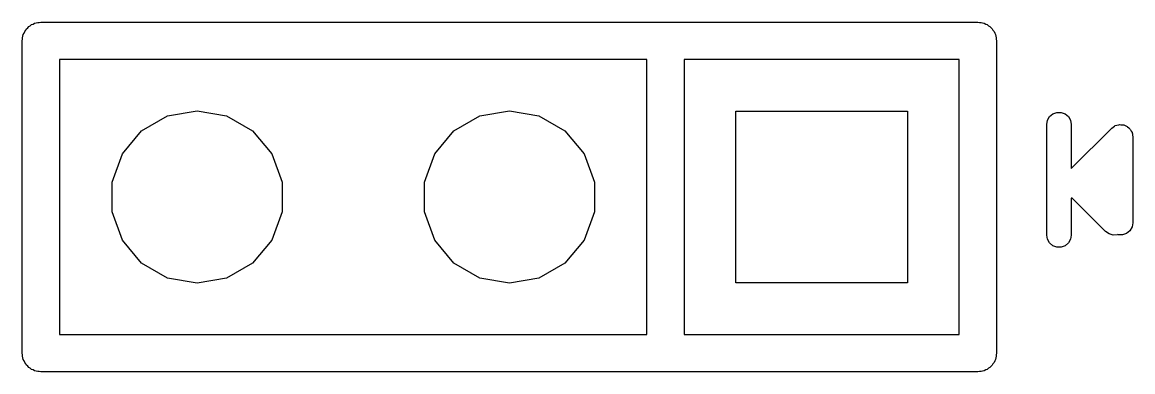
# Model space of a CAD drawing. Extents: x 168 to 187.3, y -122.4 to -95.9.
# Drawn here: x 168.03 to 177.06, y -122.43 to -119.59 of the extents above; entities that cross this region are included whole.
import ezdxf

# ---------------------------------------------------------------- set-up
doc = ezdxf.new("R2010")
doc.units = 0
doc.header["$MEASUREMENT"] = 0
doc.layers.add('BLACK', color=7, linetype='CONTINUOUS')

msp = doc.modelspace()

# ---------------------------------------------------------------- linework, layer by layer
at = {"layer": 'Black'}
for p, q in [((168.043, -119.676), (168.048, -119.664)), ((168.048, -119.664), (168.057, -119.654)), ((168.057, -119.654), (168.063, -119.642)), ((168.063, -119.642), (168.073, -119.633)), ((168.073, -119.633), (168.082, -119.623)), ((168.082, -119.623), (168.094, -119.617)), ((168.094, -119.617), (168.104, -119.608)), ((168.104, -119.608), (168.116, -119.603)), ((168.116, -119.603), (168.128, -119.597)), ((168.128, -119.597), (168.141, -119.594)), ((168.141, -119.594), (168.154, -119.59)), ((168.154, -119.59), (168.167, -119.59)), ((168.167, -119.59), (168.18, -119.588)), ((168.18, -119.588), (175.8, -119.588)), ((175.8, -119.588), (175.813, -119.59)), ((175.813, -119.59), (175.826, -119.59)), ((175.826, -119.59), (175.839, -119.594)), ((175.839, -119.594), (175.852, -119.597)), ((175.852, -119.597), (175.864, -119.603)), ((175.864, -119.603), (175.876, -119.608)), ((175.876, -119.608), (175.886, -119.617)), ((175.886, -119.617), (175.898, -119.623)), ((175.898, -119.623), (175.907, -119.633)), ((175.907, -119.633), (175.917, -119.642)), ((175.917, -119.642), (175.923, -119.654)), ((175.923, -119.654), (175.932, -119.664)), ((175.932, -119.664), (175.937, -119.676)), ((168.028, -119.74), (168.03, -119.727)), ((168.028, -122.28), (168.028, -119.74)), ((168.03, -119.714), (168.034, -119.701)), ((168.03, -119.727), (168.03, -119.714)), ((168.034, -119.701), (168.037, -119.688)), ((168.037, -119.688), (168.043, -119.676)), ((175.937, -119.676), (175.943, -119.688)), ((175.943, -119.688), (175.946, -119.701)), ((175.946, -119.701), (175.95, -119.714)), ((175.95, -119.714), (175.95, -119.727)), ((175.95, -119.727), (175.952, -119.74)), ((175.952, -119.74), (175.952, -122.28)), ((168.332, -119.892), (168.332, -122.128)), ((173.108, -119.892), (168.332, -119.892)), ((173.108, -122.128), (173.108, -119.892)), ((173.412, -119.892), (173.412, -122.128)), ((175.648, -119.892), (173.412, -119.892)), ((175.648, -122.128), (175.648, -119.892)), ((168.999, -120.473), (169.21, -120.351)), ((169.21, -120.351), (169.45, -120.309)), ((169.45, -120.309), (169.69, -120.351)), ((169.69, -120.351), (169.901, -120.473)), ((171.539, -120.473), (171.75, -120.351)), ((171.75, -120.351), (171.99, -120.309)), ((171.99, -120.309), (172.23, -120.351)), ((172.23, -120.351), (172.441, -120.473)), ((173.832, -121.709), (173.832, -120.311)), ((173.832, -120.311), (175.228, -120.311)), ((175.228, -120.311), (175.228, -121.709)), ((176.36, -120.42), (176.366, -120.386)), ((176.366, -120.386), (176.383, -120.356)), ((176.383, -120.356), (176.41, -120.333)), ((176.41, -120.333), (176.443, -120.322)), ((176.443, -120.322), (176.477, -120.322)), ((176.477, -120.322), (176.51, -120.333)), ((176.51, -120.333), (176.537, -120.356)), ((176.537, -120.356), (176.554, -120.386)), ((176.554, -120.386), (176.56, -120.42)), ((168.843, -120.659), (168.999, -120.473)), ((169.901, -120.473), (170.057, -120.659)), ((171.383, -120.659), (171.539, -120.473)), ((172.441, -120.473), (172.597, -120.659)), ((176.36, -121.32), (176.36, -120.42)), ((176.56, -120.42), (176.56, -120.779)), ((176.56, -120.779), (176.889, -120.449)), ((176.889, -120.449), (176.9, -120.442)), ((176.9, -120.442), (176.91, -120.433)), ((176.91, -120.433), (176.914, -120.432)), ((176.914, -120.432), (176.918, -120.429)), ((176.918, -120.429), (176.93, -120.426)), ((176.93, -120.426), (176.943, -120.422)), ((176.943, -120.422), (176.947, -120.422)), ((176.947, -120.422), (176.951, -120.42)), ((176.951, -120.42), (176.964, -120.422)), ((176.964, -120.422), (176.977, -120.422)), ((176.977, -120.422), (176.981, -120.423)), ((176.981, -120.423), (176.986, -120.423)), ((176.986, -120.423), (176.998, -120.429)), ((176.998, -120.429), (177.01, -120.433)), ((177.01, -120.433), (177.013, -120.436)), ((177.013, -120.436), (177.017, -120.438)), ((177.017, -120.438), (177.027, -120.447)), ((177.027, -120.447), (177.037, -120.456)), ((177.037, -120.456), (177.039, -120.46)), ((177.039, -120.46), (177.042, -120.463)), ((177.042, -120.463), (177.047, -120.474)), ((177.047, -120.474), (177.054, -120.486)), ((177.054, -120.486), (177.055, -120.49)), ((177.055, -120.49), (177.057, -120.494)), ((177.057, -120.494), (177.058, -120.507)), ((177.058, -120.507), (177.06, -120.52)), ((177.06, -120.52), (177.06, -121.22)), ((168.759, -120.888), (168.843, -120.659)), ((170.057, -120.659), (170.141, -120.888)), ((171.299, -120.888), (171.383, -120.659)), ((172.597, -120.659), (172.681, -120.888)), ((168.759, -121.132), (168.759, -120.888)), ((170.141, -120.888), (170.141, -121.132)), ((171.299, -121.132), (171.299, -120.888)), ((172.681, -120.888), (172.681, -121.132)), ((176.568, -121.02), (176.56, -121.019)), ((176.56, -121.019), (176.56, -121.32)), ((176.839, -121.291), (176.568, -121.02)), ((168.843, -121.361), (168.759, -121.132)), ((170.141, -121.132), (170.057, -121.361)), ((171.383, -121.361), (171.299, -121.132)), ((172.681, -121.132), (172.597, -121.361)), ((176.868, -121.311), (176.839, -121.291)), ((177.037, -121.284), (177.01, -121.307)), ((177.054, -121.254), (177.037, -121.284)), ((177.06, -121.22), (177.054, -121.254)), ((168.999, -121.547), (168.843, -121.361)), ((170.057, -121.361), (169.901, -121.547)), ((171.539, -121.547), (171.383, -121.361)), ((172.597, -121.361), (172.441, -121.547)), ((176.366, -121.354), (176.36, -121.32)), ((176.383, -121.384), (176.366, -121.354)), ((176.41, -121.407), (176.383, -121.384)), ((176.537, -121.384), (176.51, -121.407)), ((176.554, -121.354), (176.537, -121.384)), ((176.56, -121.32), (176.554, -121.354)), ((176.901, -121.32), (176.868, -121.311)), ((176.936, -121.317), (176.901, -121.32)), ((176.937, -121.316), (176.936, -121.317)), ((176.943, -121.318), (176.937, -121.316)), ((176.977, -121.318), (176.943, -121.318)), ((177.01, -121.307), (176.977, -121.318)), ((176.443, -121.418), (176.41, -121.407)), ((176.477, -121.418), (176.443, -121.418)), ((176.51, -121.407), (176.477, -121.418)), ((169.21, -121.669), (168.999, -121.547)), ((169.901, -121.547), (169.69, -121.669)), ((171.75, -121.669), (171.539, -121.547)), ((172.441, -121.547), (172.23, -121.669)), ((169.45, -121.711), (169.21, -121.669)), ((169.69, -121.669), (169.45, -121.711)), ((171.99, -121.711), (171.75, -121.669)), ((172.23, -121.669), (171.99, -121.711)), ((175.228, -121.709), (173.832, -121.709)), ((168.332, -122.128), (173.108, -122.128)), ((173.412, -122.128), (175.648, -122.128)), ((168.03, -122.293), (168.028, -122.28)), ((168.03, -122.306), (168.03, -122.293)), ((175.952, -122.28), (175.95, -122.293)), ((175.95, -122.293), (175.95, -122.306)), ((168.034, -122.319), (168.03, -122.306)), ((168.037, -122.332), (168.034, -122.319)), ((168.043, -122.344), (168.037, -122.332)), ((168.048, -122.356), (168.043, -122.344)), ((168.057, -122.366), (168.048, -122.356)), ((168.063, -122.378), (168.057, -122.366)), ((168.073, -122.387), (168.063, -122.378)), ((175.917, -122.378), (175.907, -122.387)), ((175.923, -122.366), (175.917, -122.378)), ((175.932, -122.356), (175.923, -122.366)), ((175.937, -122.344), (175.932, -122.356)), ((175.943, -122.332), (175.937, -122.344)), ((175.946, -122.319), (175.943, -122.332)), ((175.95, -122.306), (175.946, -122.319)), ((168.082, -122.397), (168.073, -122.387)), ((168.094, -122.403), (168.082, -122.397)), ((168.104, -122.412), (168.094, -122.403)), ((168.116, -122.417), (168.104, -122.412)), ((168.128, -122.423), (168.116, -122.417)), ((168.141, -122.426), (168.128, -122.423)), ((168.154, -122.43), (168.141, -122.426)), ((168.167, -122.43), (168.154, -122.43)), ((168.18, -122.432), (168.167, -122.43)), ((175.8, -122.432), (168.18, -122.432)), ((175.813, -122.43), (175.8, -122.432)), ((175.826, -122.43), (175.813, -122.43)), ((175.839, -122.426), (175.826, -122.43)), ((175.852, -122.423), (175.839, -122.426)), ((175.864, -122.417), (175.852, -122.423)), ((175.876, -122.412), (175.864, -122.417)), ((175.886, -122.403), (175.876, -122.412)), ((175.898, -122.397), (175.886, -122.403)), ((175.907, -122.387), (175.898, -122.397))]:
    msp.add_line(p, q, dxfattribs=at)

doc.saveas('drawing.dxf')
